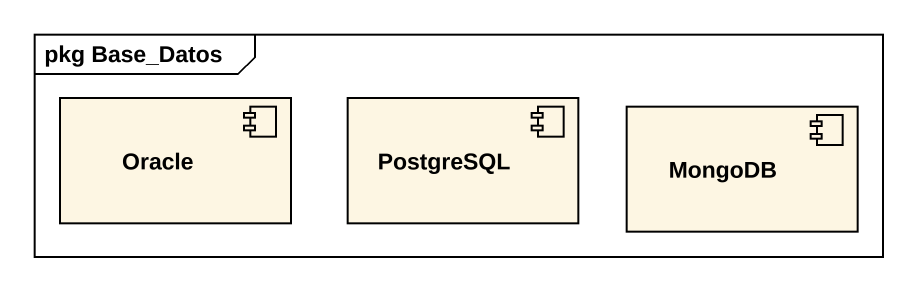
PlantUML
@startuml
mainframe pkg Base_Datos
component Oracle
component PostgreSQL
component MongoDB
@enduml
